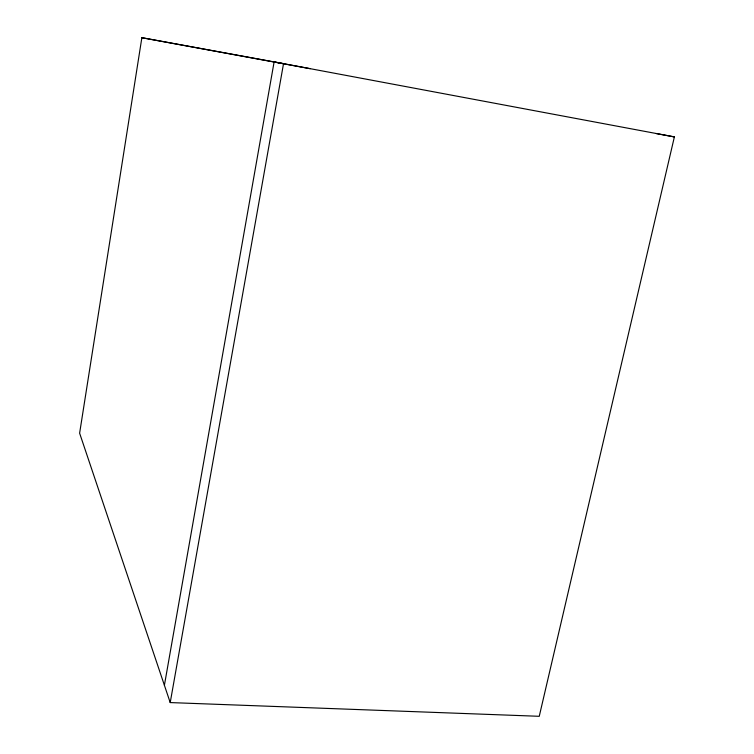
<?xml version="1.0" encoding="UTF-8"?>
<svg xmlns="http://www.w3.org/2000/svg" width="754" height="754" viewBox="0 0 754 754"><rect width="100%" height="100%" fill="white"/><g stroke="black" fill="none" stroke-linecap="round" stroke-linejoin="round"><path stroke-width="1.13" d="M170.215 702.577L283.532 63.638L141.865 37.7L79.622 433.192L170.215 702.577L539.251 716.3L674.378 136.908L274.117 61.913L164.4 685.273M310.205 68.68L141.865 37.7M656.225 133.543L674.378 136.908"/></g></svg>
